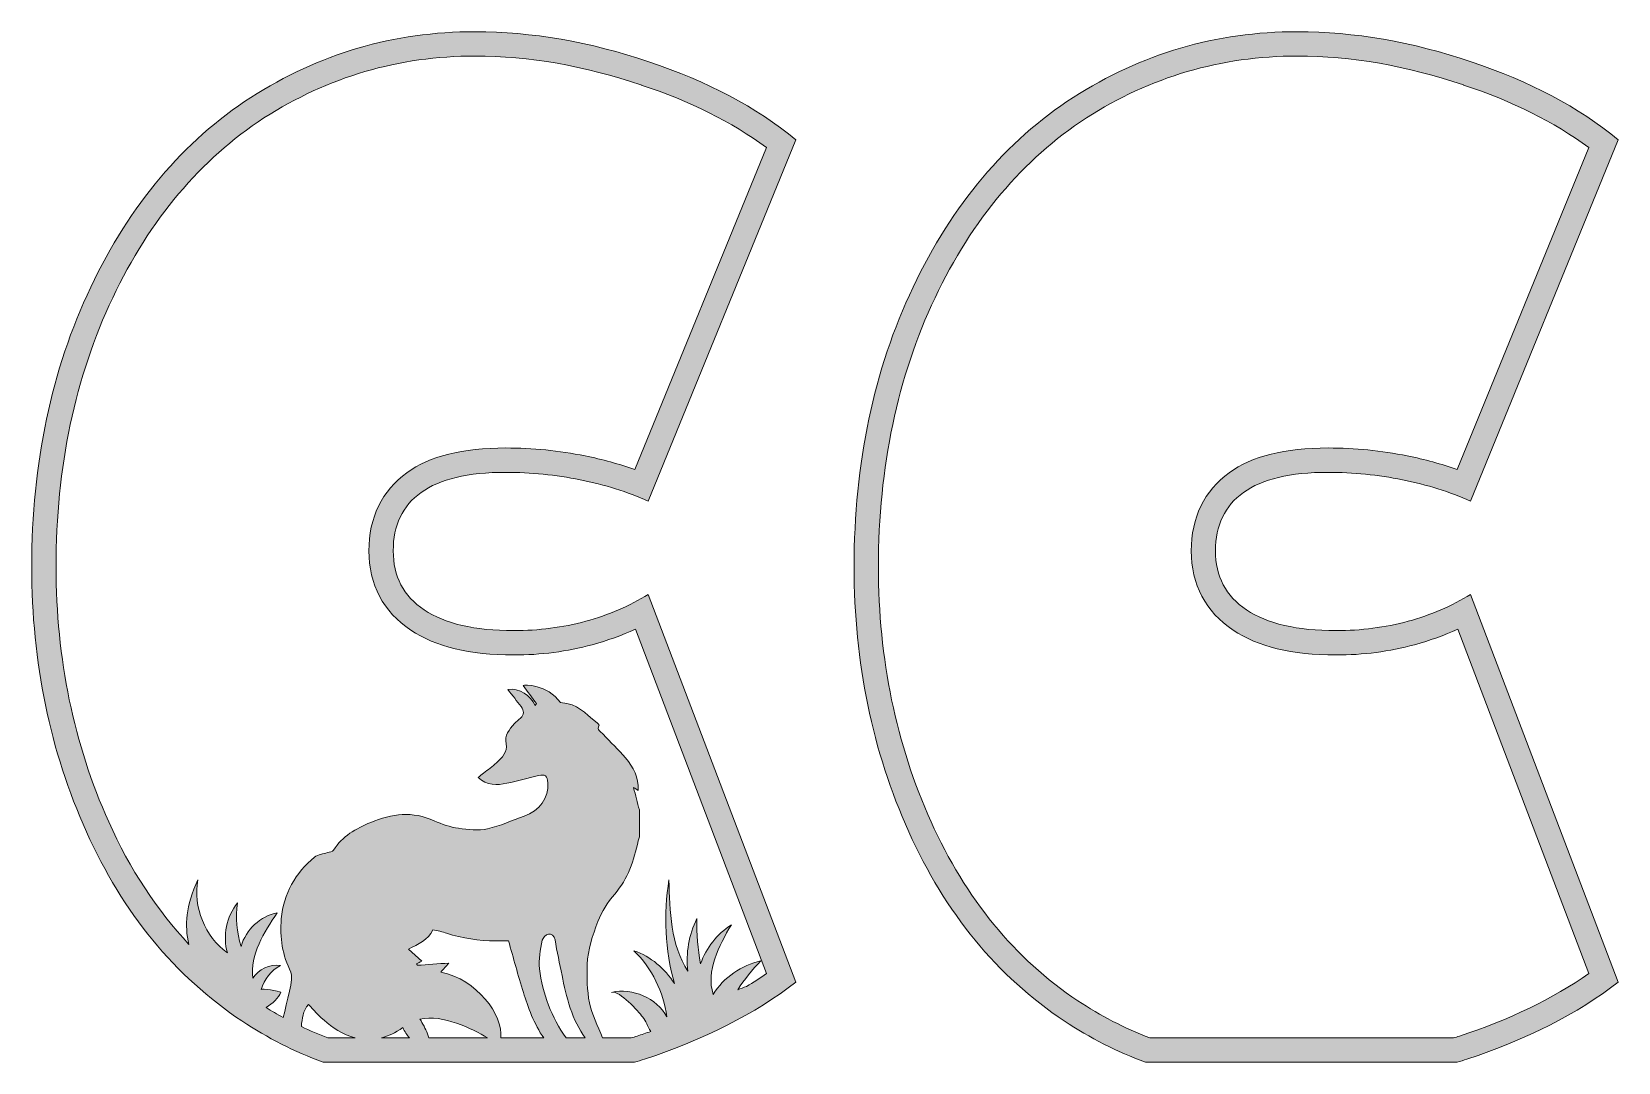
# Model space of a CAD drawing. Header units: millimetres. Extents: x 17 to 633, y 42 to 340.
# Drawn here: x 120.7 to 316.1, y 213.4 to 340.4 of the extents above; entities that cross this region are included whole.
import ezdxf

# ---------------------------------------------------------------- set-up
doc = ezdxf.new("R2010")
doc.units = ezdxf.units.MM
doc.header["$MEASUREMENT"] = 0
doc.layers.add('Layer 1', color=7, linetype='Continuous')

# ---------------------------------------------------------------- blocks, each defined once
blk = doc.blocks.new('block 11')
at = {"layer": 'Layer 1'}
h = blk.add_hatch(color=2, dxfattribs=at)
h.dxf.hatch_style = 2
edge = h.paths.add_edge_path()
edge.add_spline(control_points=[(276.62, 340.43), (266.59, 340.43), (257.38, 337.73), (248.99, 332.33), (240.68, 326.93), (234.1, 319.13), (229.26, 308.94), (224.42, 298.75), (222, 287.26), (222, 274.48), (222, 262.69), (224.25, 251.8), (228.74, 241.83), (233.24, 231.8), (239.62, 224.03), (247.89, 218.52), (251.04, 216.42), (254.38, 214.73), (257.91, 213.43), (257.91, 213.43), (296.27, 213.43), (296.27, 213.43), (296.68, 213.55), (297.09, 213.67), (297.5, 213.81), (304.87, 216.23), (311.08, 219.4), (316.13, 223.31), (316.13, 223.31), (297.95, 271.09), (297.95, 271.09), (295.63, 269.65), (293.07, 268.55), (290.24, 267.78), (287.41, 267.01), (284.46, 266.62), (281.37, 266.62), (276.57, 266.62), (272.9, 267.48), (270.35, 269.18), (267.8, 270.89), (266.52, 273.31), (266.52, 276.46), (266.52, 279.6), (267.67, 282), (269.96, 283.65), (272.25, 285.3), (275.73, 286.13), (280.4, 286.13), (283.49, 286.13), (286.54, 285.82), (289.56, 285.22), (292.58, 284.61), (295.38, 283.73), (297.95, 282.57), (297.95, 282.57), (316.13, 327.12), (316.13, 327.12), (311.25, 331.14), (305.21, 334.34), (298.01, 336.71), (290.73, 339.19), (283.6, 340.43), (276.62, 340.43), (276.62, 340.43), (276.62, 340.43), (276.62, 340.43)], knot_values=[0, 0, 0, 0, 1, 1, 1, 2, 2, 2, 3, 3, 3, 4, 4, 4, 5, 5, 5, 6, 6, 6, 7, 7, 7, 8, 8, 8, 9, 9, 9, 10, 10, 10, 11, 11, 11, 12, 12, 12, 13, 13, 13, 14, 14, 14, 15, 15, 15, 16, 16, 16, 17, 17, 17, 18, 18, 18, 19, 19, 19, 20, 20, 20, 21, 21, 21, 22, 22, 22, 22], degree=3, periodic=1)
edge = h.paths.add_edge_path()
edge.add_spline(control_points=[(276.62, 337.43), (283.24, 337.43), (290.11, 336.23), (297.05, 333.87), (297.05, 333.87), (297.06, 333.87), (297.06, 333.87), (297.06, 333.87), (297.07, 333.86), (297.07, 333.86), (303.05, 331.89), (308.23, 329.3), (312.5, 326.15), (312.5, 326.15), (296.3, 286.47), (296.3, 286.47), (294.35, 287.16), (292.29, 287.73), (290.15, 288.16), (286.95, 288.8), (283.67, 289.13), (280.41, 289.13), (275.04, 289.13), (271.05, 288.13), (268.21, 286.08), (265.15, 283.87), (263.53, 280.54), (263.53, 276.46), (263.53, 272.33), (265.31, 268.95), (268.68, 266.69), (271.77, 264.63), (275.91, 263.62), (281.37, 263.62), (284.71, 263.62), (287.96, 264.05), (291.03, 264.88), (292.9, 265.39), (294.68, 266.04), (296.37, 266.82), (296.37, 266.82), (312.52, 224.37), (312.52, 224.37), (308.08, 221.27), (302.73, 218.68), (296.57, 216.65), (296.32, 216.57), (296.08, 216.5), (295.84, 216.43), (295.84, 216.43), (295.83, 216.43), (295.83, 216.42), (295.83, 216.42), (258.45, 216.42), (258.45, 216.42), (255.33, 217.62), (252.33, 219.16), (249.56, 221.01), (241.81, 226.18), (235.73, 233.59), (231.48, 243.06), (227.18, 252.59), (225, 263.16), (225, 274.47), (225, 286.74), (227.35, 297.91), (231.97, 307.65), (236.55, 317.29), (242.82, 324.74), (250.61, 329.8), (258.47, 334.86), (267.22, 337.43), (276.62, 337.43)], knot_values=[0, 0, 0, 0, 0.352778, 0.352778, 0.352778, 0.705556, 0.705556, 0.705556, 1.058333, 1.058333, 1.058333, 1.411111, 1.411111, 1.411111, 1.763889, 1.763889, 1.763889, 2.116667, 2.116667, 2.116667, 2.469444, 2.469444, 2.469444, 2.822222, 2.822222, 2.822222, 3.175, 3.175, 3.175, 3.527778, 3.527778, 3.527778, 3.880556, 3.880556, 3.880556, 4.233333, 4.233333, 4.233333, 4.586111, 4.586111, 4.586111, 4.938889, 4.938889, 4.938889, 5.291667, 5.291667, 5.291667, 5.644444, 5.644444, 5.644444, 5.997222, 5.997222, 5.997222, 6.35, 6.35, 6.35, 6.702778, 6.702778, 6.702778, 7.055556, 7.055556, 7.055556, 7.408333, 7.408333, 7.408333, 7.761111, 7.761111, 7.761111, 8.113889, 8.113889, 8.113889, 8.466667, 8.466667, 8.466667, 8.466667], degree=3, periodic=0)
edge.add_line((276.62, 337.43), (276.62, 337.43))
at = {"layer": 'Layer 1', "lineweight": 0}
for points, knots in [([(276.62, 340.43), (266.59, 340.43), (257.38, 337.73), (248.99, 332.33), (240.68, 326.93), (234.1, 319.13), (229.26, 308.94), (224.42, 298.75), (222, 287.26), (222, 274.48), (222, 262.69), (224.25, 251.8), (228.74, 241.83), (233.24, 231.8), (239.62, 224.03), (247.89, 218.52), (251.04, 216.42), (254.38, 214.73), (257.91, 213.43), (257.91, 213.43), (296.27, 213.43), (296.27, 213.43), (296.68, 213.55), (297.09, 213.67), (297.5, 213.81), (304.87, 216.23), (311.08, 219.4), (316.13, 223.31), (316.13, 223.31), (297.95, 271.09), (297.95, 271.09), (295.63, 269.65), (293.07, 268.55), (290.24, 267.78), (287.41, 267.01), (284.46, 266.62), (281.37, 266.62), (276.57, 266.62), (272.9, 267.48), (270.35, 269.18), (267.8, 270.89), (266.52, 273.31), (266.52, 276.46), (266.52, 279.6), (267.67, 282), (269.96, 283.65), (272.25, 285.3), (275.73, 286.13), (280.4, 286.13), (283.49, 286.13), (286.54, 285.82), (289.56, 285.22), (292.58, 284.61), (295.38, 283.73), (297.95, 282.57), (297.95, 282.57), (316.13, 327.12), (316.13, 327.12), (311.25, 331.14), (305.21, 334.34), (298.01, 336.71), (290.73, 339.19), (283.6, 340.43), (276.62, 340.43), (276.62, 340.43), (276.62, 340.43), (276.62, 340.43)], [0, 0, 0, 0, 1, 1, 1, 2, 2, 2, 3, 3, 3, 4, 4, 4, 5, 5, 5, 6, 6, 6, 7, 7, 7, 8, 8, 8, 9, 9, 9, 10, 10, 10, 11, 11, 11, 12, 12, 12, 13, 13, 13, 14, 14, 14, 15, 15, 15, 16, 16, 16, 17, 17, 17, 18, 18, 18, 19, 19, 19, 20, 20, 20, 21, 21, 21, 22, 22, 22, 22]), ([(276.62, 337.43), (283.24, 337.43), (290.11, 336.23), (297.05, 333.87), (297.05, 333.87), (297.06, 333.87), (297.06, 333.87), (297.06, 333.87), (297.07, 333.86), (297.07, 333.86), (303.05, 331.89), (308.23, 329.3), (312.5, 326.15), (312.5, 326.15), (296.3, 286.47), (296.3, 286.47), (294.35, 287.16), (292.29, 287.73), (290.15, 288.16), (286.95, 288.8), (283.67, 289.13), (280.41, 289.13), (275.04, 289.13), (271.05, 288.13), (268.21, 286.08), (265.15, 283.87), (263.53, 280.54), (263.53, 276.46), (263.53, 272.33), (265.31, 268.95), (268.68, 266.69), (271.77, 264.63), (275.91, 263.62), (281.37, 263.62), (284.71, 263.62), (287.96, 264.05), (291.03, 264.88), (292.9, 265.39), (294.68, 266.04), (296.37, 266.82), (296.37, 266.82), (312.52, 224.37), (312.52, 224.37), (308.08, 221.27), (302.73, 218.68), (296.57, 216.65), (296.32, 216.57), (296.08, 216.5), (295.84, 216.43), (295.84, 216.43), (295.83, 216.43), (295.83, 216.42), (295.83, 216.42), (258.45, 216.42), (258.45, 216.42), (255.33, 217.62), (252.33, 219.16), (249.56, 221.01), (241.81, 226.18), (235.73, 233.59), (231.48, 243.06), (227.18, 252.59), (225, 263.16), (225, 274.47), (225, 286.74), (227.35, 297.91), (231.97, 307.65), (236.55, 317.29), (242.82, 324.74), (250.61, 329.8), (258.47, 334.86), (267.22, 337.43), (276.62, 337.43)], [0, 0, 0, 0, 1, 1, 1, 2, 2, 2, 3, 3, 3, 4, 4, 4, 5, 5, 5, 6, 6, 6, 7, 7, 7, 8, 8, 8, 9, 9, 9, 10, 10, 10, 11, 11, 11, 12, 12, 12, 13, 13, 13, 14, 14, 14, 15, 15, 15, 16, 16, 16, 17, 17, 17, 18, 18, 18, 19, 19, 19, 20, 20, 20, 21, 21, 21, 22, 22, 22, 23, 23, 23, 24, 24, 24, 24])]:
    blk.add_open_spline(points, degree=3, knots=knots, dxfattribs=at)
blk = doc.blocks.new('block 12')
at = {"layer": 'Layer 1'}
h = blk.add_hatch(color=1, dxfattribs=at)
h.dxf.hatch_style = 2
edge = h.paths.add_edge_path()
edge.add_spline(control_points=[(188.94, 267.78), (186.11, 267.01), (183.16, 266.62), (180.07, 266.62), (175.27, 266.62), (171.6, 267.48), (169.05, 269.18), (166.5, 270.89), (165.23, 273.31), (165.23, 276.46), (165.23, 279.6), (166.37, 282), (168.66, 283.65), (170.95, 285.3), (174.43, 286.13), (179.11, 286.13), (182.19, 286.13), (185.24, 285.82), (188.26, 285.22), (191.29, 284.61), (194.08, 283.73), (196.65, 282.57), (196.65, 282.57), (214.83, 327.12), (214.83, 327.12), (209.95, 331.14), (203.91, 334.34), (196.71, 336.71), (189.43, 339.19), (182.3, 340.43), (175.32, 340.43), (165.29, 340.43), (156.08, 337.73), (147.69, 332.33), (139.38, 326.93), (132.8, 319.13), (127.96, 308.94), (123.12, 298.75), (120.7, 287.26), (120.7, 274.48), (120.7, 262.69), (122.95, 251.8), (127.44, 241.83), (131.94, 231.8), (138.32, 224.03), (146.59, 218.52), (149.74, 216.42), (153.08, 214.73), (156.61, 213.43), (156.61, 213.43), (194.97, 213.43), (194.97, 213.43), (195.38, 213.55), (195.79, 213.67), (196.2, 213.81), (203.57, 216.23), (209.78, 219.4), (214.83, 223.31), (214.83, 223.31), (196.65, 271.09), (196.65, 271.09), (194.34, 269.65), (191.77, 268.55), (188.94, 267.78)], knot_values=[0, 0, 0, 0, 1, 1, 1, 2, 2, 2, 3, 3, 3, 4, 4, 4, 5, 5, 5, 6, 6, 6, 7, 7, 7, 8, 8, 8, 9, 9, 9, 10, 10, 10, 11, 11, 11, 12, 12, 12, 13, 13, 13, 14, 14, 14, 15, 15, 15, 16, 16, 16, 17, 17, 17, 18, 18, 18, 19, 19, 19, 20, 20, 20, 21, 21, 21, 21], degree=3, periodic=1)
edge = h.paths.add_edge_path()
edge.add_spline(control_points=[(153.91, 217.82), (154.02, 218.83), (154.09, 219.78), (154.8, 220.56), (155.31, 220.05), (157.46, 217.22), (160.56, 216.43), (160.56, 216.43), (157.16, 216.43), (157.16, 216.43), (156.05, 216.85), (154.97, 217.31), (153.91, 217.82)], knot_values=[0, 0, 0, 0, 1, 1, 1, 2, 2, 2, 3, 3, 3, 4, 4, 4, 4], degree=3, periodic=1)
edge = h.paths.add_edge_path()
edge.add_spline(control_points=[(186.55, 216.43), (184.69, 218.97), (183.66, 221.86), (183.24, 224.95), (183.08, 226.09), (183.39, 227.3), (183.59, 228.46), (183.65, 228.76), (184.05, 229.18), (184.34, 229.22), (184.68, 229.27), (185.07, 229.05), (185.16, 228.52), (185.41, 227.05), (185.74, 225.59), (186.02, 224.13), (186.5, 221.61), (187.3, 218.51), (188.89, 216.43), (188.89, 216.43), (186.55, 216.43), (186.55, 216.43)], knot_values=[0, 0, 0, 0, 1, 1, 1, 2, 2, 2, 3, 3, 3, 4, 4, 4, 5, 5, 5, 6, 6, 6, 7, 7, 7, 7], degree=3, periodic=1)
edge = h.paths.add_edge_path()
edge.add_spline(control_points=[(183.77, 216.43), (183.77, 216.43), (178.47, 216.43), (178.47, 216.43), (178.78, 219.31), (175.54, 223.62), (171.1, 224.55), (171.44, 224.93), (171.74, 225.26), (172.09, 225.65), (170.73, 225.56), (169.47, 225.47), (168.2, 225.38), (168.17, 225.44), (168.14, 225.49), (168.11, 225.55), (168.29, 225.65), (168.48, 225.74), (168.76, 225.89), (168.76, 225.89), (167.11, 227.37), (167.11, 227.37), (168.29, 228.03), (169.56, 228.46), (170.09, 229.76), (170.7, 229.65), (171.29, 229.5), (171.81, 229.33), (173.75, 228.68), (175.8, 228.4), (177.84, 228.4), (177.84, 228.4), (179.43, 228.4), (179.43, 228.4), (180.03, 226.3), (180.61, 224.15), (181.27, 222.01), (181.78, 220.35), (182.61, 218.06), (183.77, 216.43)], knot_values=[0, 0, 0, 0, 1, 1, 1, 2, 2, 2, 3, 3, 3, 4, 4, 4, 5, 5, 5, 6, 6, 6, 7, 7, 7, 8, 8, 8, 9, 9, 9, 10, 10, 10, 11, 11, 11, 12, 12, 12, 13, 13, 13, 13], degree=3, periodic=1)
edge = h.paths.add_edge_path()
edge.add_spline(control_points=[(168.77, 218.34), (168.71, 218.46), (168.62, 218.6), (168.51, 218.76), (171.38, 219.34), (174.91, 217.6), (176.85, 216.43), (176.85, 216.43), (169.62, 216.43), (169.62, 216.43), (169.45, 217.1), (169.11, 217.73), (168.77, 218.34)], knot_values=[0, 0, 0, 0, 1, 1, 1, 2, 2, 2, 3, 3, 3, 4, 4, 4, 4], degree=3, periodic=1)
edge = h.paths.add_edge_path()
edge.add_spline(control_points=[(166.41, 217.7), (166.64, 217.23), (166.93, 216.78), (167.23, 216.43), (167.23, 216.43), (163.77, 216.43), (163.77, 216.43), (164.61, 216.64), (165.49, 217.05), (166.41, 217.7)], knot_values=[0, 0, 0, 0, 1, 1, 1, 2, 2, 2, 3, 3, 3, 3], degree=3, periodic=1)
edge = h.paths.add_edge_path()
edge.add_spline(control_points=[(208.75, 222.76), (208.38, 222.65), (208.01, 222.51), (207.66, 222.36), (208.49, 223.64), (209.45, 224.84), (210.53, 225.93), (208.12, 225.42), (205.94, 223.89), (204.64, 221.79), (203.74, 224.71), (205.33, 227.74), (206.88, 230.37), (205.13, 229.25), (203.78, 227.53), (203.1, 225.56), (202.74, 227.39), (202.58, 229.26), (202.62, 231.13), (201.65, 229.14), (201.26, 226.87), (201.51, 224.67), (199.42, 227.93), (199.27, 232.04), (199.2, 235.91), (198.5, 231.67), (198.72, 227.27), (199.86, 223.12), (198.73, 224.99), (196.94, 226.45), (194.88, 227.18), (197.09, 225.01), (198.54, 222.08), (198.95, 219.02), (197.65, 221.34), (194.73, 222.64), (192.13, 222.04), (193.16, 222.28), (195.4, 219.71), (195.95, 219.02), (196.31, 218.56), (196.59, 217.84), (196.95, 217.23), (196.39, 217.04), (195.84, 216.84), (195.27, 216.65), (195.02, 216.57), (194.78, 216.5), (194.54, 216.43), (194.54, 216.43), (194.53, 216.43), (194.53, 216.42), (194.53, 216.42), (191.02, 216.42), (191.02, 216.42), (190.4, 217.95), (189.73, 219.32), (189.41, 220.77), (189.08, 222.29), (189.11, 223.9), (189.14, 225.47), (189.18, 227.32), (189.79, 229.05), (190.45, 230.77), (190.93, 232.01), (191.64, 233.15), (192.51, 234.15), (194.14, 236.02), (194.91, 238.31), (195.4, 240.7), (195.44, 240.88), (195.5, 241.05), (195.55, 241.22), (195.55, 241.22), (195.55, 244.55), (195.55, 244.55), (195.32, 245.43), (195.09, 246.31), (194.83, 247.29), (195.06, 247.15), (195.2, 247.06), (195.4, 246.93), (195.51, 248.54), (194.82, 249.81), (193.85, 250.93), (192.98, 251.95), (192, 252.88), (191.09, 253.87), (190.82, 254.17), (190.26, 254.36), (190.58, 254.96), (190.6, 255), (190.44, 255.17), (190.34, 255.25), (188.67, 256.53), (188.08, 257.57), (185.85, 257.76), (184.22, 260.06), (181.36, 259.97), (181.24, 259.85), (181.79, 259.11), (182.34, 258.37), (182.89, 257.63), (182.84, 257.55), (182.78, 257.46), (182.72, 257.38), (182.11, 258.68), (180.8, 259.54), (179.33, 259.38), (179.94, 258.6), (180.47, 257.94), (180.97, 257.26), (181.36, 256.74), (181.4, 256.27), (180.89, 255.82), (180.64, 255.61), (180.4, 255.4), (180.17, 255.16), (179.49, 254.43), (178.94, 253.74), (179.14, 252.67), (179.34, 251.65), (178.62, 250.95), (177.95, 250.32), (177.46, 249.85), (176.87, 249.48), (176.34, 249.06), (176.12, 248.9), (175.92, 248.7), (175.69, 248.51), (176.78, 247.52), (178.02, 247.57), (179.24, 247.81), (180.54, 248.07), (181.83, 248.45), (183.12, 248.76), (183.96, 248.96), (184.21, 248.74), (184.28, 247.86), (184.41, 246.02), (183.25, 244.42), (181.36, 243.77), (179.85, 243.25), (178.4, 242.53), (176.85, 242.2), (175.71, 241.96), (174.45, 242.09), (173.27, 242.27), (172.25, 242.42), (171.23, 242.76), (170.29, 243.19), (167.63, 244.39), (165.05, 244.09), (162.46, 242.99), (160.64, 242.23), (158.96, 241.31), (157.88, 239.55), (157.77, 239.37), (157.38, 239.36), (157.13, 239.27), (156.59, 239.09), (155.96, 239.04), (155.55, 238.71), (153.14, 236.75), (151.73, 234.21), (151.44, 231.1), (151.24, 228.82), (151.58, 226.59), (152.63, 224.52), (152.97, 223.86), (152.13, 220.78), (151.67, 218.96), (150.95, 219.34), (150.25, 219.75), (149.56, 220.18), (150.39, 220.65), (151.1, 221.34), (151.37, 222.07), (151.18, 222.14), (149.02, 222.63), (148.96, 222.39), (149.31, 223.65), (150.19, 224.75), (151.35, 225.35), (150.04, 225.54), (148.64, 224.9), (147.93, 223.78), (147.59, 226.71), (149.31, 229.43), (150.95, 231.86), (148.86, 231.44), (147.07, 229.77), (146.49, 227.71), (145.94, 229.44), (145.8, 231.28), (146.05, 233.07), (144.68, 231.38), (144.2, 229.01), (144.8, 226.92), (142.04, 228.92), (140.56, 232.55), (141.15, 235.91), (139.73, 232.71), (139.47, 230.29), (140.07, 227.96), (136.11, 232.18), (132.79, 237.23), (130.18, 243.06), (125.88, 252.59), (123.7, 263.16), (123.7, 274.47), (123.7, 286.74), (126.05, 297.91), (130.67, 307.65), (135.25, 317.29), (141.52, 324.74), (149.31, 329.8), (157.18, 334.86), (165.93, 337.43), (175.32, 337.43), (181.94, 337.43), (188.81, 336.23), (195.75, 333.87), (195.75, 333.87), (195.76, 333.87), (195.76, 333.87), (195.76, 333.87), (195.78, 333.86), (195.78, 333.86), (201.76, 331.89), (206.93, 329.3), (211.2, 326.15), (211.2, 326.15), (195, 286.47), (195, 286.47), (193.05, 287.16), (191, 287.73), (188.86, 288.16), (185.66, 288.8), (182.38, 289.13), (179.11, 289.13), (173.74, 289.13), (169.75, 288.13), (166.91, 286.08), (163.85, 283.87), (162.23, 280.54), (162.23, 276.46), (162.23, 272.33), (164.01, 268.95), (167.39, 266.69), (170.47, 264.63), (174.62, 263.62), (180.08, 263.62), (183.42, 263.62), (186.67, 264.05), (189.73, 264.88), (191.6, 265.39), (193.39, 266.04), (195.07, 266.82), (195.07, 266.82), (211.23, 224.37), (211.23, 224.37), (210.42, 223.82), (209.6, 223.28), (208.75, 222.76)], knot_values=[0, 0, 0, 0, 1, 1, 1, 2, 2, 2, 3, 3, 3, 4, 4, 4, 5, 5, 5, 6, 6, 6, 7, 7, 7, 8, 8, 8, 9, 9, 9, 10, 10, 10, 11, 11, 11, 12, 12, 12, 13, 13, 13, 14, 14, 14, 15, 15, 15, 16, 16, 16, 17, 17, 17, 18, 18, 18, 19, 19, 19, 20, 20, 20, 21, 21, 21, 22, 22, 22, 23, 23, 23, 24, 24, 24, 25, 25, 25, 26, 26, 26, 27, 27, 27, 28, 28, 28, 29, 29, 29, 30, 30, 30, 31, 31, 31, 32, 32, 32, 33, 33, 33, 34, 34, 34, 35, 35, 35, 36, 36, 36, 37, 37, 37, 38, 38, 38, 39, 39, 39, 40, 40, 40, 41, 41, 41, 42, 42, 42, 43, 43, 43, 44, 44, 44, 45, 45, 45, 46, 46, 46, 47, 47, 47, 48, 48, 48, 49, 49, 49, 50, 50, 50, 51, 51, 51, 52, 52, 52, 53, 53, 53, 54, 54, 54, 55, 55, 55, 56, 56, 56, 57, 57, 57, 58, 58, 58, 59, 59, 59, 60, 60, 60, 61, 61, 61, 62, 62, 62, 63, 63, 63, 64, 64, 64, 65, 65, 65, 66, 66, 66, 67, 67, 67, 68, 68, 68, 69, 69, 69, 70, 70, 70, 71, 71, 71, 72, 72, 72, 73, 73, 73, 74, 74, 74, 75, 75, 75, 76, 76, 76, 77, 77, 77, 78, 78, 78, 79, 79, 79, 80, 80, 80, 81, 81, 81, 82, 82, 82, 83, 83, 83, 84, 84, 84, 85, 85, 85, 86, 86, 86, 87, 87, 87, 88, 88, 88, 88], degree=3, periodic=1)
at = {"layer": 'Layer 1', "lineweight": 0}
for points, knots in [([(188.94, 267.78), (186.11, 267.01), (183.16, 266.62), (180.07, 266.62), (175.27, 266.62), (171.6, 267.48), (169.05, 269.18), (166.5, 270.89), (165.23, 273.31), (165.23, 276.46), (165.23, 279.6), (166.37, 282), (168.66, 283.65), (170.95, 285.3), (174.43, 286.13), (179.11, 286.13), (182.19, 286.13), (185.24, 285.82), (188.26, 285.22), (191.29, 284.61), (194.08, 283.73), (196.65, 282.57), (196.65, 282.57), (214.83, 327.12), (214.83, 327.12), (209.95, 331.14), (203.91, 334.34), (196.71, 336.71), (189.43, 339.19), (182.3, 340.43), (175.32, 340.43), (165.29, 340.43), (156.08, 337.73), (147.69, 332.33), (139.38, 326.93), (132.8, 319.13), (127.96, 308.94), (123.12, 298.75), (120.7, 287.26), (120.7, 274.48), (120.7, 262.69), (122.95, 251.8), (127.44, 241.83), (131.94, 231.8), (138.32, 224.03), (146.59, 218.52), (149.74, 216.42), (153.08, 214.73), (156.61, 213.43), (156.61, 213.43), (194.97, 213.43), (194.97, 213.43), (195.38, 213.55), (195.79, 213.67), (196.2, 213.81), (203.57, 216.23), (209.78, 219.4), (214.83, 223.31), (214.83, 223.31), (196.65, 271.09), (196.65, 271.09), (194.34, 269.65), (191.77, 268.55), (188.94, 267.78)], [0, 0, 0, 0, 1, 1, 1, 2, 2, 2, 3, 3, 3, 4, 4, 4, 5, 5, 5, 6, 6, 6, 7, 7, 7, 8, 8, 8, 9, 9, 9, 10, 10, 10, 11, 11, 11, 12, 12, 12, 13, 13, 13, 14, 14, 14, 15, 15, 15, 16, 16, 16, 17, 17, 17, 18, 18, 18, 19, 19, 19, 20, 20, 20, 21, 21, 21, 21]), ([(208.75, 222.76), (208.38, 222.65), (208.01, 222.51), (207.66, 222.36), (208.49, 223.64), (209.45, 224.84), (210.53, 225.93), (208.12, 225.42), (205.94, 223.89), (204.64, 221.79), (203.74, 224.71), (205.33, 227.74), (206.88, 230.37), (205.13, 229.25), (203.78, 227.53), (203.1, 225.56), (202.74, 227.39), (202.58, 229.26), (202.62, 231.13), (201.65, 229.14), (201.26, 226.87), (201.51, 224.67), (199.42, 227.93), (199.27, 232.04), (199.2, 235.91), (198.5, 231.67), (198.72, 227.27), (199.86, 223.12), (198.73, 224.99), (196.94, 226.45), (194.88, 227.18), (197.09, 225.01), (198.54, 222.08), (198.95, 219.02), (197.65, 221.34), (194.73, 222.64), (192.13, 222.04), (193.16, 222.28), (195.4, 219.71), (195.95, 219.02), (196.31, 218.56), (196.59, 217.84), (196.95, 217.23), (196.39, 217.04), (195.84, 216.84), (195.27, 216.65), (195.02, 216.57), (194.78, 216.5), (194.54, 216.43), (194.54, 216.43), (194.53, 216.43), (194.53, 216.42), (194.53, 216.42), (191.02, 216.42), (191.02, 216.42), (190.4, 217.95), (189.73, 219.32), (189.41, 220.77), (189.08, 222.29), (189.11, 223.9), (189.14, 225.47), (189.18, 227.32), (189.79, 229.05), (190.45, 230.77), (190.93, 232.01), (191.64, 233.15), (192.51, 234.15), (194.14, 236.02), (194.91, 238.31), (195.4, 240.7), (195.44, 240.88), (195.5, 241.05), (195.55, 241.22), (195.55, 241.22), (195.55, 244.55), (195.55, 244.55), (195.32, 245.43), (195.09, 246.31), (194.83, 247.29), (195.06, 247.15), (195.2, 247.06), (195.4, 246.93), (195.51, 248.54), (194.82, 249.81), (193.85, 250.93), (192.98, 251.95), (192, 252.88), (191.09, 253.87), (190.82, 254.17), (190.26, 254.36), (190.58, 254.96), (190.6, 255), (190.44, 255.17), (190.34, 255.25), (188.67, 256.53), (188.08, 257.57), (185.85, 257.76), (184.22, 260.06), (181.36, 259.97), (181.24, 259.85), (181.79, 259.11), (182.34, 258.37), (182.89, 257.63), (182.84, 257.55), (182.78, 257.46), (182.72, 257.38), (182.11, 258.68), (180.8, 259.54), (179.33, 259.38), (179.94, 258.6), (180.47, 257.94), (180.97, 257.26), (181.36, 256.74), (181.4, 256.27), (180.89, 255.82), (180.64, 255.61), (180.4, 255.4), (180.17, 255.16), (179.49, 254.43), (178.94, 253.74), (179.14, 252.67), (179.34, 251.65), (178.62, 250.95), (177.95, 250.32), (177.46, 249.85), (176.87, 249.48), (176.34, 249.06), (176.12, 248.9), (175.92, 248.7), (175.69, 248.51), (176.78, 247.52), (178.02, 247.57), (179.24, 247.81), (180.54, 248.07), (181.83, 248.45), (183.12, 248.76), (183.96, 248.96), (184.21, 248.74), (184.28, 247.86), (184.41, 246.02), (183.25, 244.42), (181.36, 243.77), (179.85, 243.25), (178.4, 242.53), (176.85, 242.2), (175.71, 241.96), (174.45, 242.09), (173.27, 242.27), (172.25, 242.42), (171.23, 242.76), (170.29, 243.19), (167.63, 244.39), (165.05, 244.09), (162.46, 242.99), (160.64, 242.23), (158.96, 241.31), (157.88, 239.55), (157.77, 239.37), (157.38, 239.36), (157.13, 239.27), (156.59, 239.09), (155.96, 239.04), (155.55, 238.71), (153.14, 236.75), (151.73, 234.21), (151.44, 231.1), (151.24, 228.82), (151.58, 226.59), (152.63, 224.52), (152.97, 223.86), (152.13, 220.78), (151.67, 218.96), (150.95, 219.34), (150.25, 219.75), (149.56, 220.18), (150.39, 220.65), (151.1, 221.34), (151.37, 222.07), (151.18, 222.14), (149.02, 222.63), (148.96, 222.39), (149.31, 223.65), (150.19, 224.75), (151.35, 225.35), (150.04, 225.54), (148.64, 224.9), (147.93, 223.78), (147.59, 226.71), (149.31, 229.43), (150.95, 231.86), (148.86, 231.44), (147.07, 229.77), (146.49, 227.71), (145.94, 229.44), (145.8, 231.28), (146.05, 233.07), (144.68, 231.38), (144.2, 229.01), (144.8, 226.92), (142.04, 228.92), (140.56, 232.55), (141.15, 235.91), (139.73, 232.71), (139.47, 230.29), (140.07, 227.96), (136.11, 232.18), (132.79, 237.23), (130.18, 243.06), (125.88, 252.59), (123.7, 263.16), (123.7, 274.47), (123.7, 286.74), (126.05, 297.91), (130.67, 307.65), (135.25, 317.29), (141.52, 324.74), (149.31, 329.8), (157.18, 334.86), (165.93, 337.43), (175.32, 337.43), (181.94, 337.43), (188.81, 336.23), (195.75, 333.87), (195.75, 333.87), (195.76, 333.87), (195.76, 333.87), (195.76, 333.87), (195.78, 333.86), (195.78, 333.86), (201.76, 331.89), (206.93, 329.3), (211.2, 326.15), (211.2, 326.15), (195, 286.47), (195, 286.47), (193.05, 287.16), (191, 287.73), (188.86, 288.16), (185.66, 288.8), (182.38, 289.13), (179.11, 289.13), (173.74, 289.13), (169.75, 288.13), (166.91, 286.08), (163.85, 283.87), (162.23, 280.54), (162.23, 276.46), (162.23, 272.33), (164.01, 268.95), (167.39, 266.69), (170.47, 264.63), (174.62, 263.62), (180.08, 263.62), (183.42, 263.62), (186.67, 264.05), (189.73, 264.88), (191.6, 265.39), (193.39, 266.04), (195.07, 266.82), (195.07, 266.82), (211.23, 224.37), (211.23, 224.37), (210.42, 223.82), (209.6, 223.28), (208.75, 222.76)], [0, 0, 0, 0, 1, 1, 1, 2, 2, 2, 3, 3, 3, 4, 4, 4, 5, 5, 5, 6, 6, 6, 7, 7, 7, 8, 8, 8, 9, 9, 9, 10, 10, 10, 11, 11, 11, 12, 12, 12, 13, 13, 13, 14, 14, 14, 15, 15, 15, 16, 16, 16, 17, 17, 17, 18, 18, 18, 19, 19, 19, 20, 20, 20, 21, 21, 21, 22, 22, 22, 23, 23, 23, 24, 24, 24, 25, 25, 25, 26, 26, 26, 27, 27, 27, 28, 28, 28, 29, 29, 29, 30, 30, 30, 31, 31, 31, 32, 32, 32, 33, 33, 33, 34, 34, 34, 35, 35, 35, 36, 36, 36, 37, 37, 37, 38, 38, 38, 39, 39, 39, 40, 40, 40, 41, 41, 41, 42, 42, 42, 43, 43, 43, 44, 44, 44, 45, 45, 45, 46, 46, 46, 47, 47, 47, 48, 48, 48, 49, 49, 49, 50, 50, 50, 51, 51, 51, 52, 52, 52, 53, 53, 53, 54, 54, 54, 55, 55, 55, 56, 56, 56, 57, 57, 57, 58, 58, 58, 59, 59, 59, 60, 60, 60, 61, 61, 61, 62, 62, 62, 63, 63, 63, 64, 64, 64, 65, 65, 65, 66, 66, 66, 67, 67, 67, 68, 68, 68, 69, 69, 69, 70, 70, 70, 71, 71, 71, 72, 72, 72, 73, 73, 73, 74, 74, 74, 75, 75, 75, 76, 76, 76, 77, 77, 77, 78, 78, 78, 79, 79, 79, 80, 80, 80, 81, 81, 81, 82, 82, 82, 83, 83, 83, 84, 84, 84, 85, 85, 85, 86, 86, 86, 87, 87, 87, 88, 88, 88, 88]), ([(183.77, 216.43), (183.77, 216.43), (178.47, 216.43), (178.47, 216.43), (178.78, 219.31), (175.54, 223.62), (171.1, 224.55), (171.44, 224.93), (171.74, 225.26), (172.09, 225.65), (170.73, 225.56), (169.47, 225.47), (168.2, 225.38), (168.17, 225.44), (168.14, 225.49), (168.11, 225.55), (168.29, 225.65), (168.48, 225.74), (168.76, 225.89), (168.76, 225.89), (167.11, 227.37), (167.11, 227.37), (168.29, 228.03), (169.56, 228.46), (170.09, 229.76), (170.7, 229.65), (171.29, 229.5), (171.81, 229.33), (173.75, 228.68), (175.8, 228.4), (177.84, 228.4), (177.84, 228.4), (179.43, 228.4), (179.43, 228.4), (180.03, 226.3), (180.61, 224.15), (181.27, 222.01), (181.78, 220.35), (182.61, 218.06), (183.77, 216.43)], [0, 0, 0, 0, 1, 1, 1, 2, 2, 2, 3, 3, 3, 4, 4, 4, 5, 5, 5, 6, 6, 6, 7, 7, 7, 8, 8, 8, 9, 9, 9, 10, 10, 10, 11, 11, 11, 12, 12, 12, 13, 13, 13, 13]), ([(186.55, 216.43), (184.69, 218.97), (183.66, 221.86), (183.24, 224.95), (183.08, 226.09), (183.39, 227.3), (183.59, 228.46), (183.65, 228.76), (184.05, 229.18), (184.34, 229.22), (184.68, 229.27), (185.07, 229.05), (185.16, 228.52), (185.41, 227.05), (185.74, 225.59), (186.02, 224.13), (186.5, 221.61), (187.3, 218.51), (188.89, 216.43), (188.89, 216.43), (186.55, 216.43), (186.55, 216.43)], [0, 0, 0, 0, 1, 1, 1, 2, 2, 2, 3, 3, 3, 4, 4, 4, 5, 5, 5, 6, 6, 6, 7, 7, 7, 7]), ([(153.91, 217.82), (154.02, 218.83), (154.09, 219.78), (154.8, 220.56), (155.31, 220.05), (157.46, 217.22), (160.56, 216.43), (160.56, 216.43), (157.16, 216.43), (157.16, 216.43), (156.05, 216.85), (154.97, 217.31), (153.91, 217.82)], [0, 0, 0, 0, 1, 1, 1, 2, 2, 2, 3, 3, 3, 4, 4, 4, 4]), ([(168.77, 218.34), (168.71, 218.46), (168.62, 218.6), (168.51, 218.76), (171.38, 219.34), (174.91, 217.6), (176.85, 216.43), (176.85, 216.43), (169.62, 216.43), (169.62, 216.43), (169.45, 217.1), (169.11, 217.73), (168.77, 218.34)], [0, 0, 0, 0, 1, 1, 1, 2, 2, 2, 3, 3, 3, 4, 4, 4, 4]), ([(166.41, 217.7), (166.64, 217.23), (166.93, 216.78), (167.23, 216.43), (167.23, 216.43), (163.77, 216.43), (163.77, 216.43), (164.61, 216.64), (165.49, 217.05), (166.41, 217.7)], [0, 0, 0, 0, 1, 1, 1, 2, 2, 2, 3, 3, 3, 3])]:
    blk.add_open_spline(points, degree=3, knots=knots, dxfattribs=at)

msp = doc.modelspace()

# ---------------------------------------------------------------- block references
at = {"layer": 'Layer 1'}
for name in ['block 12', 'block 11']:
    msp.add_blockref(name, (0, 0), dxfattribs=at)

doc.saveas('drawing.dxf')
